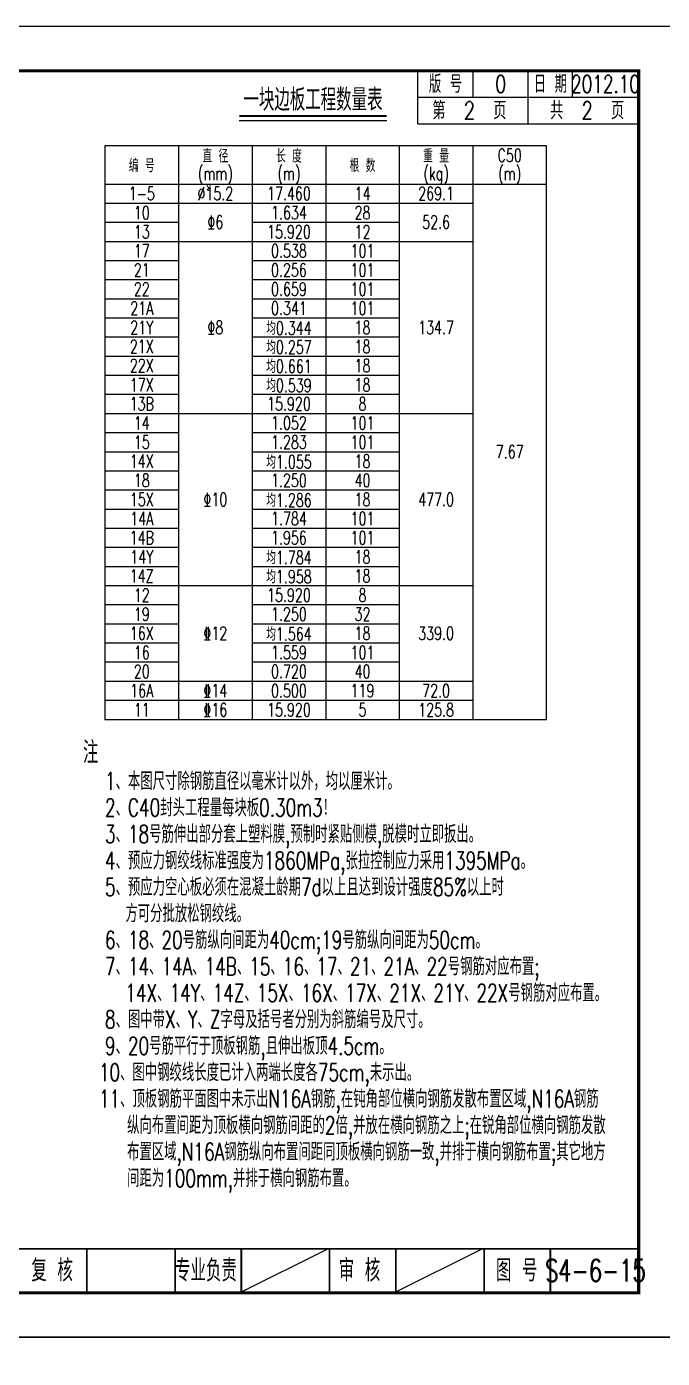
# Model space of a CAD drawing. Header units: millimetres. Extents: x -51 to 12129, y -1309 to -715.
# Drawn here: x 6941.1 to 7085.1, y -1016.5 to -714.7 of the extents above; entities that cross this region are included whole.
import ezdxf
from ezdxf.enums import TextEntityAlignment as Align

# ---------------------------------------------------------------- set-up
doc = ezdxf.new("R2010")
doc.units = ezdxf.units.MM
doc.header["$LTSCALE"] = 0.25
for name, color, linetype in [('37', 242, 'Continuous'), ('图框', 7, 'Continuous'), ('文字', 7, 'Continuous'), ('标注', 4, 'Continuous'), ('次轮廓线', 7, 'Continuous')]:
    doc.layers.add(name, color=color, linetype=linetype)
doc.styles.get("Standard").update_dxf_attribs({"font": 'simplex1.shx', "width": 0.7, "bigfont": 'hztxt.shx'})
doc.dimstyles.new('比例1：25', dxfattribs={"dimtxt": 3, "dimasz": 2, "dimexe": 1, "dimexo": 1, "dimgap": 1, "dimtad": 1, "dimdec": 1, "dimlfac": 2.5, "dimzin": 9, "dimdsep": 46, "dimtxsty": 'Standard', "dimcen": -0.09, "dimclrd": 4, "dimclre": 4, "dimclrt": 7, "dimaunit": 1, "dimadec": 0, "dimazin": 0, "dimtfac": 0.0005, "dimtdec": 1, "dimtix": 1, "dimtmove": 2, "dimatfit": 3, "dimfxl": 0, "dimtolj": 1, "dimtzin": 13, "dimarcsym": 0})

# ---------------------------------------------------------------- blocks, each defined once
blk = doc.blocks.new('*D605')
at = {"layer": 'Defpoints', "color": 0}
for p in [(7210.67, -942.17), (6547.98, -945.17), (7178.91, -945.17)]:
    blk.add_point(p, dxfattribs=at)
at = {"layer": '标注', "color": 4, "lineweight": -2}
for p, q in [((7178.91, -940.17), (7178.91, -938.17)), ((7184.91, -942.17), (7177.91, -942.17)), ((7178.91, -942.17), (7178.91, -945.17)), ((7172.91, -945.17), (7179.91, -945.17)), ((7178.91, -947.17), (7178.91, -949.17))]:
    blk.add_line(p, q, dxfattribs=at)
at = {"layer": '标注', "color": 4}
for points in [[(7178.57, -940.17), (7179.24, -940.17), (7178.91, -942.17)], [(7178.57, -947.17), (7179.24, -947.17), (7178.91, -945.17)]]:
    blk.add_solid(points, dxfattribs=at)
at = {"layer": '标注', "color": 7, "insert": (7176.41, -943.67), "char_height": 3, "attachment_point": 5, "rotation": 90}
blk.add_mtext('\\A1;7.5', dxfattribs=at)
blk = doc.blocks.new('series')
at = {"width": 0.75}
for tag, height, p in [('页码', 4, (-35, -19)), ('图名', 5, (-220, -282)), ('图号', 5, (-20, -282))]:
    blk.add_attdef(tag, text='', height=height, dxfattribs=at).set_placement(p, align=Align.MIDDLE_CENTER)
blk = doc.blocks.new('123')
at = {"layer": '图框', "color": 2}
blk.add_lwpolyline([(369.33, -1011.65), (369.33, -714.65), (-50.67, -714.65), (-50.67, -1011.65)], close=True, dxfattribs=at)

msp = doc.modelspace()

# ---------------------------------------------------------------- linework, layer by layer
for p, q in [((6958.87333, -754.65472), (6975.53999, -754.65472)), ((6975.53999, -754.65472), (6992.20667, -754.65472)), ((6992.20667, -754.65472), (7025.53999, -754.65472)), ((7025.53999, -754.65472), (7042.20667, -754.65472)), ((6958.87333, -758.98803), (6975.53995, -758.98803)), ((6992.20667, -758.98803), (7025.53995, -758.98803)), ((6958.87333, -763.32134), (6975.53999, -763.32134)), ((6975.53999, -763.32141), (6992.2067, -763.32141)), ((6992.20667, -763.32134), (7025.53999, -763.32134)), ((7025.53999, -763.32141), (7042.2067, -763.32141)), ((6958.87333, -767.65472), (6975.53999, -767.65472)), ((6992.2067, -767.65472), (7025.53999, -767.65472)), ((6958.87336, -771.98803), (6975.53999, -771.98803)), ((6992.20667, -771.98803), (7025.54002, -771.98803)), ((6958.8733, -776.32134), (6975.53999, -776.32134)), ((6992.20667, -776.32134), (7025.53995, -776.32134)), ((6958.87336, -780.65472), (6975.53999, -780.65472)), ((6992.20667, -780.65466), (7025.54002, -780.65472)), ((6958.87333, -784.98803), (6975.53999, -784.98803)), ((6992.20667, -784.98803), (7025.53999, -784.98803)), ((6958.87333, -789.32134), (6975.53999, -789.32134)), ((6992.20667, -789.32134), (7025.53999, -789.32134)), ((6958.87333, -793.65466), (6975.53999, -793.65466)), ((6992.20667, -793.65466), (7025.53999, -793.65466)), ((6958.8733, -797.98797), (6975.53995, -797.98797)), ((6992.20667, -797.98797), (7025.53995, -797.98797)), ((6958.87333, -802.32134), (6975.53999, -802.32134)), ((6975.53999, -802.32141), (6992.20667, -802.32141)), ((6992.20667, -802.32134), (7025.54002, -802.32134)), ((7025.54002, -802.32141), (7042.20667, -802.32141)), ((6958.87333, -806.65466), (6975.53999, -806.65466)), ((6992.20667, -806.65466), (7025.53999, -806.65466)), ((6958.8733, -810.98797), (6975.53999, -810.98797)), ((6992.20667, -810.98797), (7025.53999, -810.98797)), ((6958.87333, -815.32134), (6975.54002, -815.32134)), ((6992.20667, -815.32134), (7025.54002, -815.32134)), ((6958.87336, -819.65466), (6975.53999, -819.65466)), ((6992.2067, -819.65466), (7025.53999, -819.65466)), ((6958.87333, -823.98797), (6975.54002, -823.98797)), ((6992.20667, -823.98797), (7025.53999, -823.98797)), ((6958.87333, -828.32131), (6975.53999, -828.32128)), ((6992.20667, -828.32128), (7025.53995, -828.32128)), ((6958.87333, -832.65463), (6975.53999, -832.65463)), ((6992.20667, -832.65463), (7025.53999, -832.65463)), ((6958.87333, -836.98797), (6975.53999, -836.98797)), ((6992.20667, -836.98797), (7025.53999, -836.98797)), ((6958.87333, -841.32128), (6975.53999, -841.32128)), ((6975.53999, -841.32141), (6992.20667, -841.32141)), ((6992.20667, -841.32128), (7025.53999, -841.32128)), ((7025.53999, -841.32141), (7042.20667, -841.32141)), ((6958.87333, -845.65463), (6975.53995, -845.65463)), ((6992.20667, -845.6546), (7025.53995, -845.6546)), ((6958.87333, -849.98794), (6975.53999, -849.98794)), ((6992.20667, -849.98794), (7025.53999, -849.98794)), ((6958.87333, -854.32128), (6975.53999, -854.32128)), ((6992.20667, -854.32128), (7025.53999, -854.32128)), ((6958.87333, -858.6546), (6975.53999, -858.6546)), ((6992.20667, -858.6546), (7025.53999, -858.6546)), ((6958.87333, -862.98791), (6975.53999, -862.98791)), ((6975.53999, -862.98806), (6992.20667, -862.98806)), ((6992.20667, -862.98791), (7025.53999, -862.98791)), ((7025.53999, -862.98806), (7042.20667, -862.98806)), ((6958.87333, -867.32125), (6975.53999, -867.32125)), ((6975.53999, -867.32141), (6992.2067, -867.32141)), ((6992.20667, -867.32125), (7025.53999, -867.32125)), ((7025.53999, -867.32141), (7042.20667, -867.32141)), ((6989.33091, -1001.65472), (7009.33091, -991.65472)), ((7024.33091, -1001.65472), (7044.33091, -991.65472))]:
    msp.add_line(p, q)
for points, const_width in [([(7079.75412, -724.65472), (6699.75412, -724.65472), (6699.75412, -1001.65472), (7079.75412, -1001.65472), (7079.75412, -724.65472)], 0.7), ([(6699.75412, -991.65472), (7079.75412, -991.65472)], 0.4), ([(6974.75412, -1001.65472), (6974.75412, -991.65472)], 0.4), ([(6989.75412, -1001.65472), (6989.75412, -991.65472)], 0.4), ([(7009.75412, -1001.65472), (7009.75412, -991.65472)], 0.4), ([(7024.75412, -1001.65472), (7024.75412, -991.65472)], 0.4), ([(7044.75412, -1001.65472), (7044.75412, -991.65472)], 0.4), ([(7059.75412, -1001.65472), (7059.75412, -991.65472)], 0.4)]:
    msp.add_lwpolyline(points, dxfattribs=dict(const_width=const_width))
for points in [[(6975.53999, -741.65472), (6975.53999, -871.65472)], [(6992.20667, -741.65472), (6992.20667, -871.65472)], [(7008.87333, -741.65472), (7008.87333, -871.65472)], [(7025.53999, -741.65472), (7025.53999, -871.65472)], [(7042.20667, -741.65472), (7042.20667, -871.65472)], [(6958.8733, -750.32134), (7058.8733, -750.32134)]]:
    msp.add_lwpolyline(points)
at = {"layer": '37', "color": 1}
msp.add_lwpolyline([(6958.87333, -871.65472), (7058.87333, -871.65472), (7058.87333, -741.65472), (6958.87333, -741.65472), (6958.87333, -871.65472)], dxfattribs=at)
at = {"layer": '图框', "const_width": 0.4}
for points in [[(6954.75412, -1001.65472), (6954.75412, -991.65472)], [(6974.75412, -1001.65472), (6974.75412, -991.65472)]]:
    msp.add_lwpolyline(points, dxfattribs=at)
at = {"layer": '文字'}
msp.add_line((6989.29417, -735.90302), (7022.68787, -735.90302), dxfattribs=at)
at = {"layer": '文字', "const_width": 0.4}
msp.add_lwpolyline([(6989.29417, -734.90302), (7022.68787, -734.90302)], dxfattribs=at)
at = {"layer": '次轮廓线'}
for p, q in [((7029.75412, -736.65472), (7029.75412, -724.65472)), ((7042.25412, -730.65472), (7042.25412, -724.65472)), ((7054.75412, -730.65472), (7054.75412, -724.65472)), ((7064.75412, -730.65472), (7064.75412, -724.65472)), ((7029.75412, -730.65472), (7079.75412, -730.65472)), ((7054.75412, -736.65472), (7054.75412, -730.65472)), ((7029.75412, -736.65472), (7079.75412, -736.65472))]:
    msp.add_line(p, q, dxfattribs=at)

# ---------------------------------------------------------------- block references
ref = msp.add_blockref('series', (7089.75412, -714.65472))
ref.add_attrib('页码', '第  2  页    共  2  页', dxfattribs={"height": 4, "width": 0.75}).set_placement((7054.75412, -733.65472), align=Align.MIDDLE_CENTER)
at = {"layer": '标注'}
for p in [(6720, 0), (6720, -297)]:
    msp.add_blockref('123', p, dxfattribs=at)

# ---------------------------------------------------------------- texts
at = {"width": 0.7}
for s, p in [('直 径', (6983.87333, -743.82134)), ('长 度', (7000.53999, -743.82134)), ('重 量', (7033.8733, -743.82134)), ('C50', (7050.53995, -743.82134)), ('编 号', (6967.20667, -745.98809)), ('根 数', (7017.20667, -745.98809)), ('(mm)', (6983.8733, -748.15472)), ('(m)', (7000.53995, -748.15472)), ('(kg)', (7033.8733, -748.15472)), ('(m)', (7050.53995, -748.15472)), ('1-5', (6967.2067, -752.48809)), ('%%C15.2', (6983.87333, -752.48803)), ('17.460', (7000.54002, -752.48809)), ('14', (7017.20667, -752.48803)), ('269.1', (7033.87333, -752.48803)), ('10', (6967.20667, -756.82134)), ('%%1316', (6983.87333, -758.98803)), ('1.634', (7000.53995, -756.82134)), ('28', (7017.20664, -756.82134)), ('52.6', (7033.87333, -758.98803)), ('13', (6967.2067, -761.15472)), ('15.920', (7000.53999, -761.15472)), ('12', (7017.20667, -761.15472)), ('17', (6967.20667, -765.48803)), ('0.538', (7000.54002, -765.48803)), ('101', (7017.20664, -765.48803)), ('21', (6967.20667, -769.82134)), ('0.256', (7000.53995, -769.82134)), ('101', (7017.20667, -769.82134)), ('22', (6967.2067, -774.15472)), ('0.659', (7000.53999, -774.15466)), ('101', (7017.20667, -774.15472)), ('21A', (6967.20667, -778.48803)), ('0.341', (7000.53999, -778.48803)), ('101', (7017.20667, -778.48803)), ('21Y', (6967.2067, -782.82134)), ('%%1318', (6983.87336, -782.82141)), ('均0.344', (7000.53999, -782.82134)), ('18', (7017.20667, -782.82128)), ('134.7', (7033.87333, -782.82141)), ('21X', (6967.20667, -787.15466)), ('均0.257', (7000.53999, -787.15466)), ('18', (7017.20667, -787.15466)), ('22X', (6967.20667, -791.48797)), ('均0.661', (7000.53999, -791.48797)), ('18', (7017.20667, -791.48797)), ('17X', (6967.20667, -795.82134)), ('均0.539', (7000.53999, -795.82134)), ('18', (7017.20667, -795.82134)), ('13B', (6967.20667, -800.15466)), ('15.920', (7000.53999, -800.15466)), ('8', (7017.20667, -800.15466)), ('14', (6967.20667, -804.48797)), ('1.052', (7000.53999, -804.48797)), ('101', (7017.20667, -804.48797)), ('15', (6967.2067, -808.82134)), ('1.283', (7000.54002, -808.82134)), ('101', (7017.20667, -808.82134)), ('14X', (6967.20667, -813.15466)), ('均1.055', (7000.54002, -813.15466)), ('18', (7017.2067, -813.15466)), ('7.67', (7050.53999, -810.98809)), ('18', (6967.20667, -817.48797)), ('1.250', (7000.53999, -817.48797)), ('40', (7017.20667, -817.48797)), ('15X', (6967.20667, -821.82128)), ('%%13110', (6983.87333, -821.82141)), ('均1.286', (7000.53999, -821.82128)), ('18', (7017.20667, -821.82128)), ('477.0', (7033.87336, -821.82141)), ('14A', (6967.20667, -826.15463)), ('1.784', (7000.53999, -826.15463)), ('101', (7017.20667, -826.15463)), ('14B', (6967.20667, -830.48797)), ('1.956', (7000.54002, -830.48797)), ('101', (7017.20667, -830.48797)), ('14Y', (6967.20667, -834.82128)), ('均1.784', (7000.53999, -834.82128)), ('18', (7017.20667, -834.82128)), ('14Z', (6967.20664, -839.1546)), ('均1.958', (7000.53999, -839.1546)), ('18', (7017.20667, -839.1546)), ('12', (6967.20667, -843.48794)), ('15.920', (7000.53999, -843.48794)), ('8', (7017.20667, -843.48794)), ('19', (6967.20667, -847.82128)), ('1.250', (7000.53999, -847.82128)), ('32', (7017.20667, -847.82125)), ('16X', (6967.20667, -852.1546)), ('%%13212', (6983.87333, -852.15472)), ('均1.564', (7000.53999, -852.1546)), ('18', (7017.20667, -852.1546)), ('339.0', (7033.87333, -852.15472)), ('16', (6967.20667, -856.48791)), ('1.559', (7000.53999, -856.48791)), ('101', (7017.20667, -856.48791)), ('20', (6967.20667, -860.82125)), ('0.720', (7000.53999, -860.82125)), ('40', (7017.20667, -860.82128)), ('16A', (6967.20667, -865.1546)), ('%%13214', (6983.87333, -865.15472)), ('0.500', (7000.53999, -865.1546)), ('119', (7017.2067, -865.1546)), ('72.0', (7033.87333, -865.15472)), ('11', (6967.20667, -869.48791)), ('%%13216', (6983.87333, -869.48806)), ('15.920', (7000.53999, -869.48791)), ('5', (7017.20667, -869.48791)), ('125.8', (7033.87333, -869.48806))]:
    msp.add_text(s, height=3, dxfattribs=at).set_placement(p, align=Align.MIDDLE)
for s, height, p in [('s', 2, (6981.87333, -751.78195)), ('注', 5, (6953.87333, -881.65472)), ('1、本图尺寸除钢筋直径以毫米计以外，均以厘米计。', 4, (6958.87333, -887.65472)), ('2、C40封头工程量每块板0.30m3！', 4, (6958.87333, -893.65472)), ('3、18号筋伸出部分套上塑料膜,预制时紧贴侧模,脱模时立即扳出。', 4, (6958.87333, -899.65472)), ('4、预应力钢绞线标准强度为1860MPa,张拉控制应力采用1395MPa。', 4, (6958.87333, -905.65472)), ('5、预应力空心板必须在混凝土龄期7d以上且达到设计强度85%%%以上时', 4, (6958.87333, -911.65472)), (' 方可分批放松钢绞线。', 4, (6961.57905, -917.65472)), ('6、18、20号筋纵向间距为40cm;19号筋纵向间距为50cm。', 4, (6958.87333, -923.65472)), ('7、14、14A、14B、15、16、17、21、21A、22号钢筋对应布置;', 4, (6958.87333, -929.65472)), (' 14X、14Y、14Z、15X、16X、17X、21X、21Y、22X号钢筋对应布置。', 4, (6961.57556, -935.65472)), ('8、图中带X、Y、Z字母及括号者分别为斜筋编号及尺寸。', 4, (6958.87333, -941.65472)), ('9、20号筋平行于顶板钢筋,且伸出板顶4.5cm。', 4, (6958.87333, -947.65472)), ('10、图中钢绞线长度已计入两端长度各75cm,未示出。', 4, (6957.49502, -953.65472)), ('11、顶板钢筋平面图中未示出N16A钢筋,在钝角部位横向钢筋发散布置区域,N16A钢筋', 4, (6957.49502, -959.65472)), (' 纵向布置间距为顶板横向钢筋间距的2倍,并放在横向钢筋之上;在锐角部位横向钢筋发散', 4, (6961.95836, -965.65472)), (' 布置区域,N16A钢筋纵向布置间距同顶板横向钢筋一致,并排于横向钢筋布置;其它地方', 4, (6961.95836, -971.65472)), (' 间距为100mm,并排于横向钢筋布置。', 4, (6961.95836, -977.65472))]:
    msp.add_text(s, height=height, dxfattribs=at).set_placement(p)
for s, p in [('专业负责', (6981.74435, -996.56013)), ('审 核', (7016.51815, -996.56013)), ('图 号', (7052.13732, -996.56013)), ('S4-6-15', (7069.95697, -996.56014))]:
    msp.add_text(s, height=5, dxfattribs=at).set_placement(p, align=Align.MIDDLE_CENTER)
at = {"layer": '图框', "width": 0.7}
msp.add_text('复 核', height=5, dxfattribs=at).set_placement((6946.8936, -996.56013), align=Align.MIDDLE_CENTER)
at = {"layer": '文字', "width": 0.7}
for s, height, p in [('版 号', 4, (7036.00412, -727.65472)), ('0', 4, (7048.50412, -727.65472)), ('日 期', 4, (7059.75412, -727.65472)), ('2012.10', 4, (7072.25412, -727.65472)), ('一块边板工程数量表', 5, (7005.99119, -731.23287))]:
    msp.add_text(s, height=height, dxfattribs=at).set_placement(p, align=Align.MIDDLE_CENTER)

# ---------------------------------------------------------------- dimensions: what is measured, and where the dimension line sits
at = {"layer": '标注'}
dim = msp.add_linear_dim(base=(7178.90579, -945.16763), p1=(7210.66928, -942.16763), p2=(6547.97805, -945.16763), angle=90, dimstyle='比例1：25', dxfattribs=at)
dim.commit()
dim.dimension.update_dxf_attribs({"geometry": '*D605', "text_midpoint": (7176.40579, -943.66763)})

doc.saveas('drawing.dxf')
